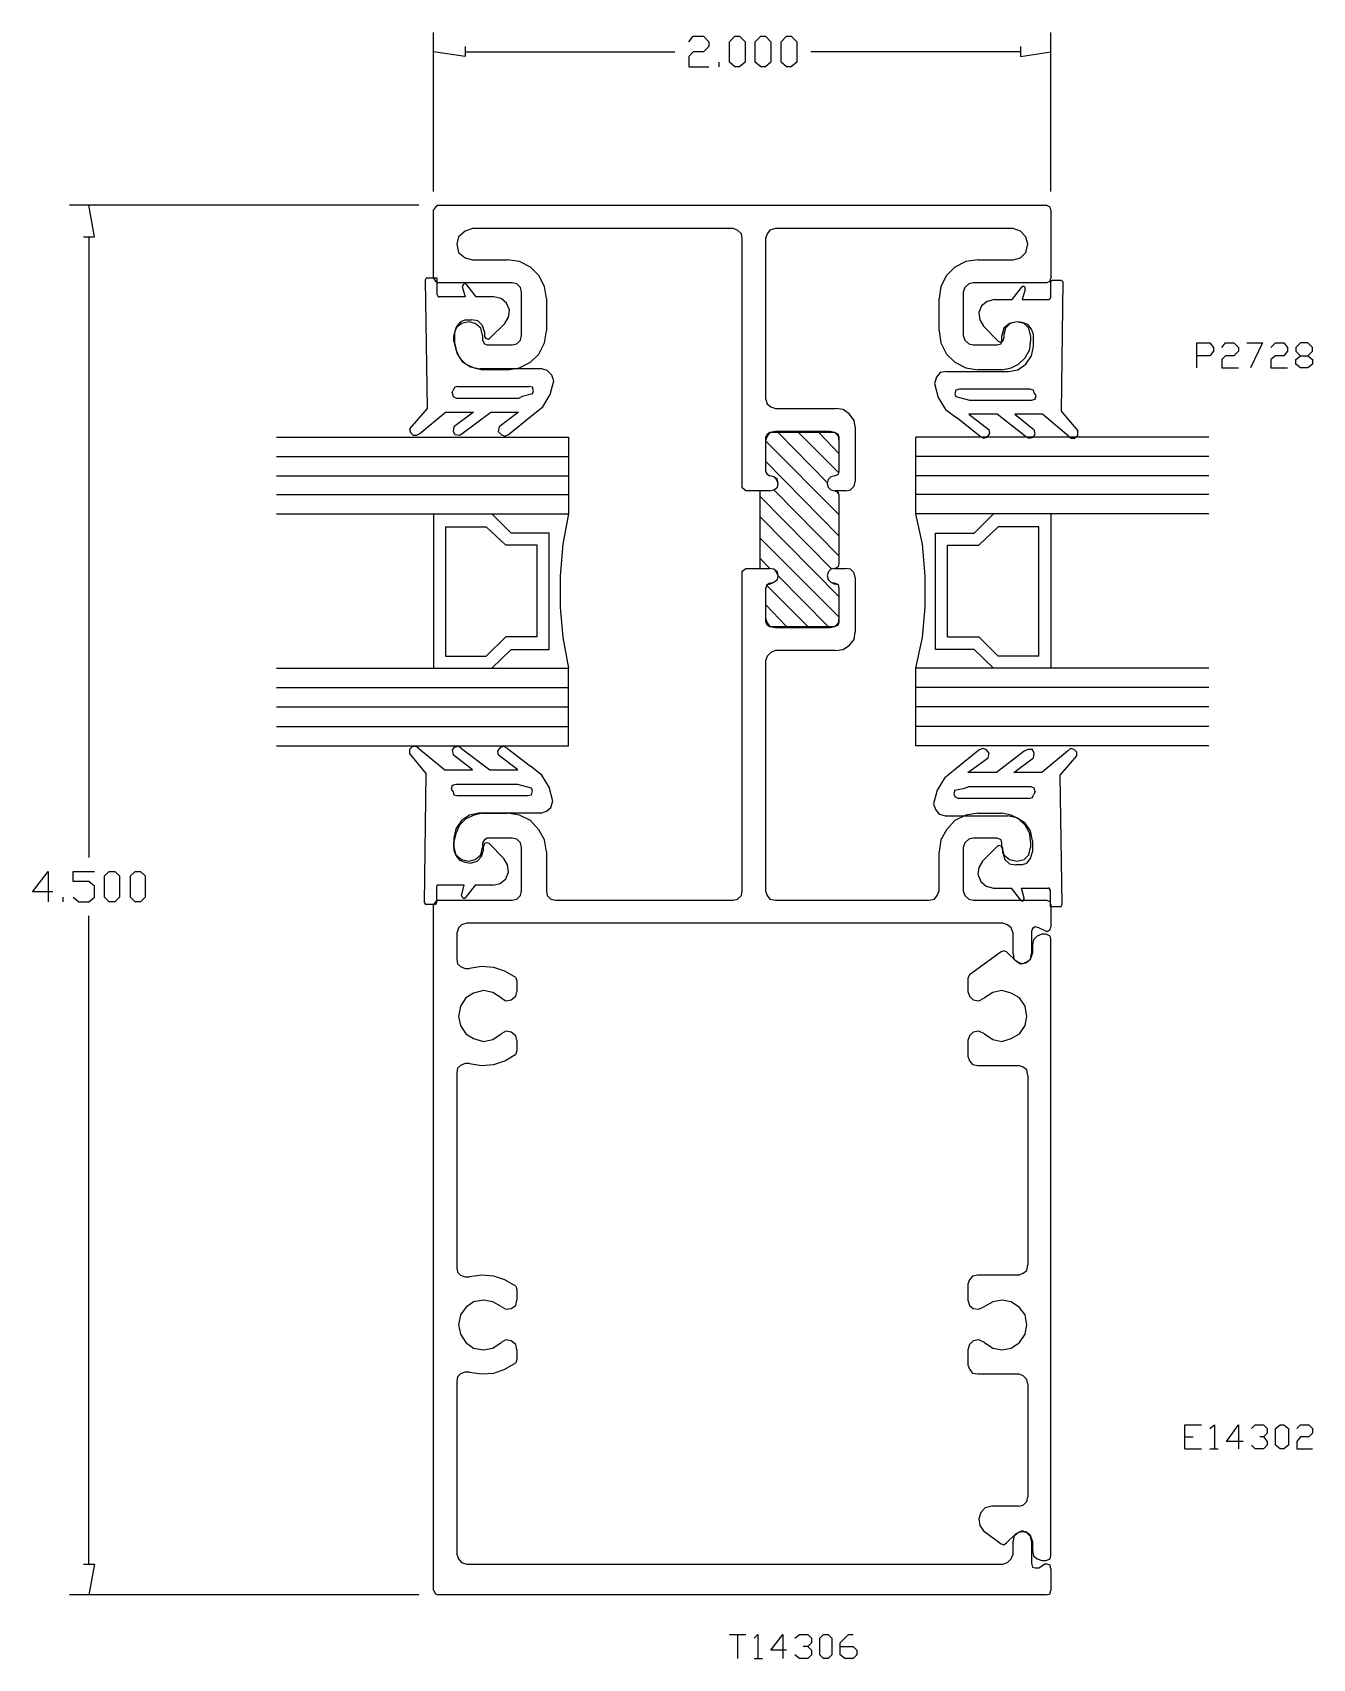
# Model space of a CAD drawing. Header units: inches. Extents: x 0 to 23, y 1.6 to 19.8.
# Drawn here: x 18.02 to 22.17, y 8.57 to 13.84 of the extents above; entities that cross this region are included whole.
import ezdxf

# ---------------------------------------------------------------- set-up
doc = ezdxf.new("R2010")
doc.units = ezdxf.units.IN
doc.layers.add('B6917_01-116-45-r0-T14000_I-O_InsideSet-InboardPlane-061512-NFRC_100-200', color=7, linetype='CONTINUOUS')

msp = doc.modelspace()

# ---------------------------------------------------------------- linework, layer by layer
at = {"layer": 'B6917_01-116-45-r0-T14000_I-O_InsideSet-InboardPlane-061512-NFRC_100-200', "color": 7}
for points in [[(19.3208, 13.3237), (19.3208, 13.8384)], [(20.1466, 13.8084), (20.1616, 13.8264), (20.1945, 13.8264), (20.2124, 13.8084), (20.2124, 13.7935), (20.1945, 13.7755), (20.1616, 13.7755), (20.1466, 13.7606), (20.1466, 13.7276), (20.2124, 13.7276)], [(20.2962, 13.7276), (20.2783, 13.7426), (20.2783, 13.8084), (20.2962, 13.8264), (20.3112, 13.8264), (20.3291, 13.8084), (20.3291, 13.7426), (20.3112, 13.7276), (20.2962, 13.7276), (20.2962, 13.7276)], [(20.38, 13.7276), (20.362, 13.7426), (20.362, 13.8084), (20.38, 13.8264), (20.3949, 13.8264), (20.4129, 13.8084), (20.4129, 13.7426), (20.3949, 13.7276), (20.38, 13.7276), (20.38, 13.7276)], [(20.4638, 13.7276), (20.4458, 13.7426), (20.4458, 13.8084), (20.4638, 13.8264), (20.4787, 13.8264), (20.4967, 13.8084), (20.4967, 13.7426), (20.4787, 13.7276), (20.4638, 13.7276), (20.4638, 13.7276)], [(21.3195, 13.3237), (21.3195, 13.8384)], [(19.4225, 13.7935), (19.4225, 13.7606), (19.3208, 13.7755)], [(19.4225, 13.7755), (20.1017, 13.7755)], [(21.2207, 13.7755), (20.5416, 13.7755)], [(21.2207, 13.7935), (21.2207, 13.7606), (21.3195, 13.7755)], [(20.2453, 13.7276), (20.2453, 13.7426)], [(19.2729, 13.2788), (18.142, 13.2788)], [(18.1868, 13.1771), (18.2227, 13.1771), (18.2048, 13.2788)], [(19.3358, 13.2788), (19.3268, 13.2729), (19.3208, 13.2639)], [(19.3358, 13.2788), (21.3045, 13.2788)], [(21.3195, 13.2639), (21.3165, 13.2729), (21.3045, 13.2788)], [(19.3208, 13.0425), (19.3208, 13.2639)], [(21.3195, 13.2639), (21.3195, 13.0425)], [(18.2048, 13.1771), (18.2048, 11.1665)], [(20.4099, 12.3543), (20.3321, 12.3543), (20.3201, 12.3633), (20.3201, 13.1711), (20.3172, 13.1861), (20.3052, 13.1981), (20.2902, 13.204), (19.4465, 13.204), (19.4225, 13.1951), (19.4016, 13.1771), (19.3956, 13.1532), (19.4016, 13.1262), (19.4225, 13.1083), (19.4465, 13.1023), (19.5602, 13.1023)], [(21.0831, 13.1023), (21.1968, 13.1023), (21.2207, 13.1083), (21.2387, 13.1262), (21.2447, 13.1532), (21.2387, 13.1771), (21.2207, 13.1951), (21.1968, 13.204), (20.4279, 13.204), (20.4099, 13.1981), (20.4009, 13.1861), (20.3949, 13.1711), (20.3949, 12.6535), (20.4009, 12.6356), (20.4129, 12.6266), (20.4279, 12.6206), (20.6223, 12.6206)], [(19.6858, 12.9766), (19.6799, 13.0155), (19.6619, 13.0514), (19.635, 13.0784), (19.5991, 13.0963), (19.5602, 13.1023)], [(21.0831, 13.1023), (21.0442, 13.0963), (21.0083, 13.0784), (20.9814, 13.0514), (20.9634, 13.0155), (20.9574, 12.9766)], [(19.3328, 12.9886), (19.3328, 13.0425), (19.2969, 13.0425), (19.2939, 13.0365), (19.2999, 12.6206), (19.243, 12.5548), (19.246, 12.5428), (19.255, 12.5338), (19.267, 12.5338), (19.2759, 12.5398), (19.3597, 12.6086), (19.4495, 12.6086), (19.3866, 12.5608), (19.3836, 12.5458), (19.3896, 12.5368), (19.4046, 12.5338), (19.4136, 12.5398), (19.5063, 12.6086), (19.5961, 12.6086), (19.5332, 12.5608), (19.5303, 12.5458), (19.5392, 12.5368), (19.5512, 12.5308), (19.5632, 12.5368), (19.638, 12.5967), (19.6739, 12.6266), (19.6978, 12.6655), (19.7098, 12.7104), (19.7038, 12.7283), (19.6888, 12.7433), (19.6709, 12.7493), (19.4704, 12.7493)], [(19.3208, 13.0425), (19.3268, 13.0335), (19.3358, 13.0275)], [(19.4794, 12.857), (19.4794, 12.842), (19.4854, 12.83), (19.4943, 12.827), (19.5751, 12.827), (19.5901, 12.83), (19.6021, 12.842), (19.6051, 12.857), (19.6051, 12.9976), (19.6021, 13.0126), (19.5901, 13.0245), (19.5751, 13.0275), (19.3358, 13.0275)], [(19.4854, 12.854), (19.4884, 12.848), (19.4973, 12.845), (19.5033, 12.848), (19.5512, 12.8959), (19.5632, 12.9168), (19.5662, 12.9407), (19.5572, 12.9617), (19.5392, 12.9766), (19.5153, 12.9826), (19.4584, 12.9826), (19.4285, 13.0215), (19.4255, 13.0245), (19.4195, 13.0245), (19.4166, 13.0215), (19.4136, 13.0155), (19.4225, 12.9826), (19.3388, 12.9826)], [(21.0681, 13.0275), (21.0532, 13.0245), (21.0412, 13.0126), (21.0352, 12.9976), (21.0352, 12.857), (21.0412, 12.842), (21.0532, 12.83), (21.0681, 12.827), (21.1459, 12.827), (21.1579, 12.83), (21.1609, 12.842), (21.1609, 12.857)], [(21.3045, 13.0275), (21.0681, 13.0275)], [(21.137, 12.9737), (21.1938, 12.9737), (21.2237, 13.0126)], [(21.2357, 13.0066), (21.2357, 13.0126), (21.2327, 13.0155), (21.2267, 13.0155), (21.2237, 13.0126)], [(21.2357, 13.0066), (21.2267, 12.9737), (21.3135, 12.9737), (21.3165, 12.9766), (21.3195, 12.9796), (21.3195, 13.0305)], [(21.3045, 13.0275), (21.3165, 13.0335), (21.3195, 13.0425)], [(21.3255, 13.0365), (21.3195, 13.0335), (21.3195, 13.0305)], [(21.3255, 13.0365), (21.3524, 13.0365)], [(21.3584, 13.0305), (21.3554, 13.0335), (21.3524, 13.0365)], [(21.3584, 13.0305), (21.3524, 12.6116), (21.4062, 12.5488)], [(19.3328, 12.9886), (19.3358, 12.9826), (19.3388, 12.9826)], [(19.6858, 12.9766), (19.6858, 12.8719)], [(20.9574, 12.8719), (20.9574, 12.9766)], [(21.137, 12.9737), (21.113, 12.9677), (21.0951, 12.9527), (21.0861, 12.9318), (21.0891, 12.9078), (21.1011, 12.8869)], [(19.4794, 12.857), (19.4734, 12.8809), (19.4554, 12.8959), (19.4345, 12.9018), (19.4106, 12.8959), (19.3926, 12.8809), (19.3866, 12.857)], [(19.4255, 12.9078), (19.4076, 12.9018), (19.3956, 12.8869), (19.3896, 12.8689)], [(19.4255, 12.9078), (19.4435, 12.9078)], [(19.4854, 12.8689), (19.4794, 12.8899), (19.4644, 12.9048), (19.4435, 12.9078)], [(20.9814, 12.7403), (21.1818, 12.7403), (21.2118, 12.7463), (21.2387, 12.7642), (21.2566, 12.7911), (21.2626, 12.8211), (21.2626, 12.86), (21.2566, 12.8779), (21.2447, 12.8929), (21.2267, 12.8989), (21.2088, 12.9018), (21.1878, 12.8959), (21.1729, 12.8809), (21.1669, 12.86), (21.1669, 12.848)], [(21.2537, 12.857), (21.2477, 12.8809), (21.2327, 12.8959), (21.2088, 12.9018), (21.1848, 12.8959), (21.1669, 12.8809), (21.1609, 12.857)], [(19.3866, 12.839), (19.3866, 12.857)], [(19.3896, 12.83), (19.3896, 12.8689)], [(19.4854, 12.8689), (19.4854, 12.854)], [(19.5602, 12.7463), (19.5991, 12.7522), (19.635, 12.7702), (19.6619, 12.7971), (19.6799, 12.833), (19.6858, 12.8719)], [(20.9574, 12.8719), (20.9634, 12.833), (20.9814, 12.7971), (21.0083, 12.7702), (21.0442, 12.7522), (21.0831, 12.7463)], [(21.1489, 12.839), (21.1011, 12.8869)], [(21.2537, 12.857), (21.2537, 12.839)], [(19.3866, 12.839), (19.3926, 12.8121), (19.4046, 12.7852), (19.4255, 12.7642), (19.4525, 12.7522), (19.4794, 12.7463)], [(19.3896, 12.83), (19.3956, 12.8001), (19.4136, 12.7732), (19.4405, 12.7552), (19.4704, 12.7493)], [(21.1489, 12.839), (21.1549, 12.836), (21.1639, 12.839), (21.1669, 12.848)], [(21.1609, 12.7463), (21.1908, 12.7522), (21.2148, 12.7642), (21.2357, 12.7852), (21.2507, 12.8121), (21.2537, 12.839)], [(21.7922, 12.7522), (21.7922, 12.833), (21.8341, 12.833), (21.8461, 12.8181), (21.8461, 12.8061), (21.8341, 12.7911), (21.7922, 12.7911)], [(21.873, 12.8181), (21.885, 12.833), (21.9119, 12.833), (21.9269, 12.8181), (21.9269, 12.8061), (21.9119, 12.7911), (21.885, 12.7911), (21.873, 12.7792), (21.873, 12.7522), (21.9269, 12.7522)], [(21.9538, 12.833), (22.0047, 12.833), (21.9658, 12.7522)], [(22.0316, 12.8181), (22.0465, 12.833), (22.0735, 12.833), (22.0854, 12.8181), (22.0854, 12.8061), (22.0735, 12.7911), (22.0465, 12.7911), (22.0316, 12.7792), (22.0316, 12.7522), (22.0854, 12.7522)], [(22.1273, 12.7522), (22.1124, 12.7642), (22.1124, 12.7792), (22.1273, 12.7911), (22.1513, 12.7911), (22.1662, 12.8061), (22.1662, 12.8181), (22.1513, 12.833), (22.1273, 12.833), (22.1124, 12.8181), (22.1124, 12.8061), (22.1273, 12.7911)], [(19.5602, 12.7463), (19.4794, 12.7463)], [(21.1609, 12.7463), (21.0831, 12.7463)], [(22.1513, 12.7911), (22.1662, 12.7792), (22.1662, 12.7642), (22.1513, 12.7522), (22.1273, 12.7522)], [(19.3986, 12.6924), (19.3896, 12.6894), (19.3836, 12.6804)], [(19.3986, 12.6924), (19.629, 12.6924)], [(19.641, 12.6685), (19.6439, 12.6774), (19.641, 12.6894), (19.629, 12.6924)], [(20.9814, 12.7403), (20.9604, 12.7373), (20.9485, 12.7223), (20.9425, 12.7014)], [(20.9425, 12.7014), (20.9545, 12.6565), (20.9784, 12.6176), (21.0143, 12.5907)], [(19.3806, 12.6715), (19.3836, 12.6804)], [(19.3806, 12.6715), (19.3836, 12.6595), (19.3956, 12.6535)], [(19.641, 12.6685), (19.608, 12.6595), (19.5961, 12.6535), (19.3956, 12.6535)], [(21.2507, 12.6834), (21.0233, 12.6834), (21.0113, 12.6804), (21.0083, 12.6685), (21.0113, 12.6595), (21.0442, 12.6505), (21.0562, 12.6475), (21.2566, 12.6475), (21.2686, 12.6505), (21.2716, 12.6625), (21.2656, 12.6715), (21.2626, 12.6804), (21.2507, 12.6834), (21.2507, 12.6834)], [(20.6852, 12.5608), (20.6822, 12.5817), (20.6672, 12.6026), (20.6463, 12.6176), (20.6223, 12.6206)], [(21.0891, 12.5308), (21.0143, 12.5907)], [(21.2357, 12.5308), (21.1459, 12.6026), (21.0532, 12.6026), (21.119, 12.5518)], [(21.3763, 12.5308), (21.2926, 12.6026), (21.2028, 12.6026), (21.2656, 12.5518)], [(20.6193, 12.4022), (20.6313, 12.4082), (20.6343, 12.4171), (20.6343, 12.5159), (20.6313, 12.5308), (20.6193, 12.5428), (20.6044, 12.5458), (20.4279, 12.5458), (20.4099, 12.5428), (20.4009, 12.5308), (20.3949, 12.5159), (20.3949, 12.4171), (20.4009, 12.4082), (20.4099, 12.4022)], [(20.6193, 12.4022), (20.6313, 12.4082), (20.6343, 12.4171), (20.6343, 12.5278), (20.6313, 12.5368), (20.6193, 12.5428), (20.4099, 12.5428), (20.4009, 12.5368), (20.3949, 12.5278), (20.3949, 12.4171), (20.4009, 12.4082), (20.4099, 12.4022)], [(20.5954, 12.3812), (20.4368, 12.5428)], [(20.6343, 12.4112), (20.5027, 12.5428)], [(20.6343, 12.474), (20.5685, 12.5428)], [(20.6852, 12.5608), (20.6852, 12.3842)], [(21.0891, 12.5308), (21.1011, 12.5249), (21.113, 12.5278), (21.122, 12.5398), (21.119, 12.5518)], [(21.2357, 12.5308), (21.2477, 12.5249), (21.2626, 12.5278), (21.2686, 12.5398), (21.2656, 12.5518)], [(21.3763, 12.5308), (21.3853, 12.5249), (21.3973, 12.5249), (21.4062, 12.5338), (21.4062, 12.5488)], [(18.8122, 12.5278), (19.7576, 12.5278)], [(19.7576, 12.5278), (19.7576, 12.2795)], [(20.6343, 12.2765), (20.3949, 12.5159)], [(21.8311, 12.5278), (20.8826, 12.5278)], [(20.8826, 11.7798), (20.9036, 11.8786), (20.9126, 11.9773), (20.9126, 12.079), (20.9036, 12.1808), (20.8826, 12.2795), (20.8826, 12.5278)], [(18.8122, 12.465), (19.7576, 12.465)], [(20.6343, 12.2077), (20.3949, 12.4501)], [(21.8311, 12.465), (20.8826, 12.465)], [(18.8122, 12.4022), (19.7576, 12.4022)], [(20.4368, 12.3782), (20.4338, 12.3902), (20.4219, 12.3992), (20.4099, 12.4022)], [(20.4368, 12.3782), (20.4308, 12.3902), (20.4219, 12.3992), (20.4099, 12.4022)], [(20.4099, 12.3543), (20.4219, 12.3573), (20.4338, 12.3663), (20.4368, 12.3782)], [(20.4099, 12.3543), (20.4219, 12.3573), (20.4338, 12.3663), (20.4368, 12.3782)], [(20.6193, 12.4022), (20.6074, 12.3992), (20.5984, 12.3902), (20.5954, 12.3782)], [(20.6193, 12.4022), (20.6074, 12.3992), (20.5984, 12.3902), (20.5954, 12.3782)], [(20.5954, 12.3782), (20.5984, 12.3663), (20.6074, 12.3573), (20.6193, 12.3543)], [(20.5954, 12.3782), (20.5984, 12.3663), (20.6074, 12.3573), (20.6193, 12.3543)], [(20.6553, 12.3543), (20.6702, 12.3573), (20.6822, 12.3693), (20.6852, 12.3842)], [(21.8311, 12.4022), (20.8826, 12.4022)], [(18.8122, 12.3423), (19.7576, 12.3423)], [(20.4099, 12.3543), (20.377, 12.3543), (20.377, 12.103), (20.4099, 12.103)], [(20.6104, 12.1), (20.377, 12.3364)], [(20.6343, 12.1419), (20.4219, 12.3573)], [(20.6553, 12.3543), (20.6193, 12.3543)], [(20.6193, 12.103), (20.6313, 12.109), (20.6343, 12.1179), (20.6343, 12.3393), (20.6313, 12.3483), (20.6193, 12.3543)], [(20.6343, 12.3423), (20.6253, 12.3543)], [(21.8311, 12.3423), (20.8826, 12.3423)], [(18.8122, 12.2795), (19.7576, 12.2795)], [(19.3208, 12.2795), (19.3208, 11.7798)], [(19.5721, 12.2167), (19.5093, 12.2795)], [(19.7576, 12.2795), (19.7397, 12.1808), (19.7307, 12.079), (19.7307, 11.9773), (19.7397, 11.8786), (19.7576, 11.7798)], [(20.6343, 12.0102), (20.377, 12.2705)], [(21.8311, 12.2795), (20.8826, 12.2795)], [(21.0711, 12.2167), (21.134, 12.2795)], [(21.3195, 12.2795), (21.3195, 11.7798)], [(19.3597, 12.2376), (19.3597, 11.8187)], [(19.3597, 12.2376), (19.4914, 12.2376), (19.5542, 12.1778)], [(21.2806, 11.8187), (21.2806, 12.2376), (21.1489, 12.2376), (21.0861, 12.1778)], [(19.6559, 12.1778), (19.5542, 12.1778)], [(19.6948, 12.2167), (19.5721, 12.2167)], [(19.6559, 11.8816), (19.6559, 12.1778)], [(19.6948, 11.8397), (19.6948, 12.2167)], [(20.6343, 11.9444), (20.377, 12.2017)], [(20.9455, 12.2167), (21.0711, 12.2167)], [(20.9455, 11.8397), (20.9455, 12.2167)], [(20.9844, 12.1778), (21.0861, 12.1778)], [(20.9844, 11.8816), (20.9844, 12.1778)], [(20.4099, 12.103), (20.377, 12.1359)], [(19.6858, 11.1844), (19.6858, 11.0588), (19.6888, 11.0438), (19.7008, 11.0318), (19.7158, 11.0288), (20.2902, 11.0288), (20.3052, 11.0318), (20.3172, 11.0438), (20.3201, 11.0588), (20.3201, 12.094), (20.3321, 12.103), (20.4099, 12.103)], [(20.4368, 12.079), (20.4338, 12.091), (20.4219, 12.1), (20.4099, 12.103)], [(20.4368, 12.079), (20.4308, 12.091), (20.4219, 12.1), (20.4099, 12.103)], [(20.4099, 12.0521), (20.4219, 12.0581), (20.4338, 12.0671), (20.4368, 12.079)], [(20.4099, 12.0551), (20.4219, 12.0581), (20.4338, 12.0671), (20.4368, 12.079)], [(20.5984, 11.9145), (20.4368, 12.079)], [(20.6193, 12.103), (20.6074, 12.1), (20.5984, 12.091), (20.5954, 12.079)], [(20.6193, 12.103), (20.6074, 12.1), (20.5984, 12.091), (20.5954, 12.079)], [(20.5954, 12.079), (20.5984, 12.0671), (20.6074, 12.0581), (20.6193, 12.0521)], [(20.5954, 12.079), (20.5984, 12.0671), (20.6074, 12.0581), (20.6193, 12.0551)], [(20.6193, 12.103), (20.6553, 12.103)], [(20.6852, 12.0731), (20.6822, 12.088), (20.6702, 12.1), (20.6553, 12.103)], [(20.6852, 12.0731), (20.6852, 11.8965)], [(20.4099, 12.0551), (20.4009, 12.0491), (20.3949, 12.0372), (20.3949, 11.9294), (20.4009, 11.9205), (20.4099, 11.9145), (20.6193, 11.9145), (20.6313, 11.9205), (20.6343, 11.9294), (20.6343, 12.0372), (20.6313, 12.0491), (20.6193, 12.0551)], [(20.4099, 12.0521), (20.4009, 12.0491), (20.3949, 12.0372), (20.3949, 11.9414), (20.4009, 11.9264), (20.4099, 11.9145), (20.4279, 11.9115), (20.6044, 11.9115), (20.6193, 11.9145), (20.6313, 11.9264), (20.6343, 11.9414), (20.6343, 12.0372), (20.6313, 12.0491), (20.6193, 12.0521)], [(20.5326, 11.9145), (20.3979, 12.0491)], [(20.4638, 11.9145), (20.3949, 11.9863)], [(19.3597, 11.8187), (19.4914, 11.8187), (19.5542, 11.8816)], [(19.6559, 11.8816), (19.5542, 11.8816)], [(20.6223, 11.8367), (20.6463, 11.8397), (20.6672, 11.8546), (20.6822, 11.8726), (20.6852, 11.8965)], [(20.9844, 11.8816), (21.0861, 11.8816)], [(21.2806, 11.8187), (21.1489, 11.8187), (21.0861, 11.8816)], [(19.5721, 11.8397), (19.5093, 11.7798)], [(19.5721, 11.8397), (19.6948, 11.8397)], [(20.6223, 11.8367), (20.4279, 11.8367), (20.4129, 11.8307), (20.4009, 11.8187), (20.3949, 11.8038), (20.3949, 11.0588), (20.4009, 11.0438), (20.4099, 11.0318), (20.4279, 11.0288), (20.9245, 11.0288), (20.9425, 11.0318), (20.9515, 11.0438), (20.9574, 11.0588), (20.9574, 11.1844)], [(21.0711, 11.8397), (20.9455, 11.8397)], [(21.0711, 11.8397), (21.134, 11.7798)], [(18.8122, 11.7798), (19.7576, 11.7798)], [(19.7576, 11.5285), (19.7576, 11.7798)], [(21.8311, 11.7798), (20.8826, 11.7798)], [(20.8826, 11.5285), (20.8826, 11.7798)], [(18.8122, 11.717), (19.7576, 11.717)], [(21.8311, 11.717), (20.8826, 11.717)], [(18.8122, 11.6542), (19.7576, 11.6542)], [(21.8311, 11.6542), (20.8826, 11.6542)], [(18.8122, 11.5913), (19.7576, 11.5913)], [(21.8311, 11.5913), (20.8826, 11.5913)], [(18.8122, 11.5285), (19.7576, 11.5285)], [(19.2729, 11.5195), (19.264, 11.5255), (19.252, 11.5255), (19.243, 11.5165), (19.243, 11.5046)], [(19.2909, 11.0199), (19.2969, 11.4387), (19.243, 11.5046)], [(19.2729, 11.5195), (19.3567, 11.4507), (19.4465, 11.4507), (19.3836, 11.4986)], [(19.4106, 11.5195), (19.4016, 11.5255), (19.3866, 11.5225), (19.3806, 11.5136), (19.3836, 11.4986)], [(19.4106, 11.5195), (19.5033, 11.4507), (19.5931, 11.4507), (19.5303, 11.4986)], [(19.5602, 11.5195), (19.5482, 11.5255), (19.5362, 11.5225), (19.5273, 11.5106), (19.5303, 11.4986)], [(19.5602, 11.5195), (19.635, 11.4627)], [(21.8311, 11.5285), (20.8826, 11.5285)], [(21.3165, 11.0618), (21.3165, 11.0079), (21.3524, 11.0079), (21.3554, 11.0139), (21.3494, 11.4328), (21.4033, 11.4956), (21.4033, 11.5076), (21.3943, 11.5165), (21.3823, 11.5195), (21.3733, 11.5106), (21.2896, 11.4417), (21.1998, 11.4417), (21.2626, 11.4896), (21.2656, 11.5046), (21.2596, 11.5165), (21.2447, 11.5165), (21.2327, 11.5106), (21.1429, 11.4417), (21.0502, 11.4417), (21.116, 11.4896), (21.119, 11.5046), (21.11, 11.5165), (21.0981, 11.5195), (21.0861, 11.5136), (21.0113, 11.4537), (20.9754, 11.4238), (20.9515, 11.3849), (20.9395, 11.34), (20.9455, 11.3221), (20.9574, 11.3071), (20.9784, 11.3011), (21.1789, 11.3011)], [(19.7068, 11.349), (19.6948, 11.3939), (19.6709, 11.4328), (19.635, 11.4627)], [(19.3956, 11.3669), (19.626, 11.3669), (19.638, 11.3699), (19.641, 11.3819), (19.638, 11.3909), (19.6051, 11.3999), (19.5931, 11.4028), (19.3926, 11.4028), (19.3806, 11.3999), (19.3777, 11.3879), (19.3836, 11.3789), (19.3866, 11.3699), (19.3956, 11.3669), (19.3956, 11.3669)], [(21.0083, 11.3849), (21.0053, 11.3729), (21.0083, 11.3639), (21.0203, 11.358)], [(21.0083, 11.3849), (21.0412, 11.3909), (21.0532, 11.3969), (21.2537, 11.3969)], [(21.2686, 11.3789), (21.2656, 11.3909), (21.2537, 11.3969)], [(21.2686, 11.3789), (21.2626, 11.3699)], [(19.6679, 11.3101), (19.6858, 11.3161), (19.7008, 11.328), (19.7068, 11.349)], [(21.2477, 11.358), (21.0203, 11.358)], [(21.2477, 11.358), (21.2596, 11.361), (21.2626, 11.3699)], [(19.4794, 11.3101), (19.4525, 11.3041), (19.4255, 11.2921), (19.4046, 11.2712), (19.3926, 11.2443), (19.3866, 11.2173)], [(19.6679, 11.3101), (19.4674, 11.3101), (19.4375, 11.3041), (19.4106, 11.2862), (19.3926, 11.2592), (19.3866, 11.2293), (19.3866, 11.1904), (19.3926, 11.1725), (19.4046, 11.1575), (19.4225, 11.1515), (19.4405, 11.1485), (19.4614, 11.1545), (19.4764, 11.1695), (19.4824, 11.1904), (19.4824, 11.2024)], [(19.4794, 11.3101), (19.5602, 11.3101)], [(19.6858, 11.1844), (19.6799, 11.2233), (19.6619, 11.2562), (19.635, 11.2862), (19.5991, 11.3041), (19.5602, 11.3101)], [(21.0831, 11.3101), (21.0442, 11.3041), (21.0083, 11.2862), (20.9814, 11.2562), (20.9634, 11.2233), (20.9574, 11.1844)], [(21.0831, 11.3101), (21.1609, 11.3101)], [(21.2537, 11.2173), (21.2507, 11.2443), (21.2357, 11.2712), (21.2148, 11.2921), (21.1908, 11.3041), (21.1609, 11.3101)], [(21.2596, 11.2203), (21.2537, 11.2532), (21.2357, 11.2772), (21.2088, 11.2951), (21.1789, 11.3011)], [(19.3358, 11.0288), (19.5751, 11.0288), (19.5901, 11.0318), (19.6021, 11.0438), (19.6051, 11.0588), (19.6051, 11.1994), (19.6021, 11.2143), (19.5901, 11.2263), (19.5751, 11.2293), (19.4943, 11.2293), (19.4854, 11.2233), (19.4794, 11.2143), (19.4794, 11.1994)], [(19.3866, 11.1994), (19.3866, 11.2173)], [(21.1609, 11.1994), (21.1609, 11.2143), (21.1579, 11.2233), (21.1459, 11.2293), (21.0681, 11.2293), (21.0532, 11.2263), (21.0412, 11.2143), (21.0352, 11.1994), (21.0352, 11.0588), (21.0412, 11.0438), (21.0532, 11.0318), (21.0681, 11.0288), (21.3045, 11.0288)], [(21.2537, 11.2173), (21.2537, 11.1994)], [(21.2596, 11.2203), (21.2596, 11.1844)], [(19.3866, 11.1994), (19.3926, 11.1755), (19.4106, 11.1605), (19.4345, 11.1545), (19.4554, 11.1605), (19.4734, 11.1755), (19.4794, 11.1994)], [(19.5003, 11.2114), (19.4943, 11.2143), (19.4854, 11.2114), (19.4824, 11.2024)], [(19.5003, 11.2114), (19.5482, 11.1635)], [(21.1639, 11.1964), (21.1609, 11.2024), (21.1519, 11.2054), (21.1459, 11.2024), (21.0981, 11.1545), (21.0861, 11.1336), (21.0831, 11.1126), (21.0921, 11.0887), (21.11, 11.0737), (21.134, 11.0677), (21.1908, 11.0677), (21.2207, 11.0288), (21.2237, 11.0259), (21.2297, 11.0259), (21.2327, 11.0318), (21.2327, 11.0348), (21.2237, 11.0677), (21.3105, 11.0677)], [(21.1609, 11.1994), (21.1669, 11.1755), (21.1848, 11.1605), (21.2088, 11.1545), (21.2327, 11.1605), (21.2477, 11.1755), (21.2537, 11.1994)], [(21.1639, 11.1814), (21.1639, 11.1964)], [(21.1639, 11.1814), (21.1699, 11.1605), (21.1848, 11.1455), (21.2058, 11.1425)], [(21.2237, 11.1425), (21.2417, 11.1485), (21.2537, 11.1635), (21.2596, 11.1844)], [(18.0881, 11.0558), (18.0223, 11.0558), (18.0731, 11.1216), (18.0731, 11.0229)], [(18.1539, 11.0378), (18.1719, 11.0229), (18.2048, 11.0229), (18.2227, 11.0378), (18.2227, 11.0737), (18.2048, 11.0887), (18.1539, 11.0887), (18.1539, 11.1216), (18.2227, 11.1216)], [(18.2706, 11.0229), (18.2556, 11.0378), (18.2556, 11.1066), (18.2706, 11.1216), (18.2886, 11.1216), (18.3035, 11.1066), (18.3035, 11.0378), (18.2886, 11.0229), (18.2706, 11.0229), (18.2706, 11.0229)], [(18.3544, 11.0229), (18.3394, 11.0378), (18.3394, 11.1066), (18.3544, 11.1216), (18.3723, 11.1216), (18.3873, 11.1066), (18.3873, 11.0378), (18.3723, 11.0229), (18.3544, 11.0229), (18.3544, 11.0229)], [(19.5123, 11.0767), (19.5362, 11.0827), (19.5542, 11.0977), (19.5632, 11.1186), (19.5602, 11.1425), (19.5482, 11.1635)], [(21.2237, 11.1425), (21.2058, 11.1425)], [(19.4106, 11.0438), (19.4195, 11.0767), (19.3328, 11.0767), (19.3298, 11.0707), (19.3298, 11.0199)], [(19.5123, 11.0767), (19.4554, 11.0767), (19.4255, 11.0378)], [(21.3165, 11.0618), (21.3135, 11.0677), (21.3105, 11.0677)], [(18.121, 11.0229), (18.121, 11.0378)], [(19.2909, 11.0199), (19.2939, 11.0169), (19.2969, 11.0139)], [(19.3238, 11.0139), (19.2969, 11.0139)], [(19.3358, 11.0288), (19.3268, 11.0229), (19.3208, 11.0139)], [(19.3208, 8.7938), (19.3208, 11.0139)], [(19.3208, 8.7938), (19.3208, 11.0139)], [(19.3238, 11.0139), (19.3298, 11.0169), (19.3298, 11.0199)], [(19.4106, 11.0438), (19.4136, 11.0378), (19.4166, 11.0348), (19.4225, 11.0348), (19.4255, 11.0378)], [(21.3195, 11.0139), (21.3165, 11.0229), (21.3045, 11.0288)], [(21.3195, 11.0139), (21.3195, 10.9421)], [(18.2048, 8.8776), (18.2048, 10.978)], [(21.1639, 10.954), (19.4285, 10.954), (19.4106, 10.9481), (19.4016, 10.9391), (19.3956, 10.9211), (19.3956, 10.8374), (19.3986, 10.8224), (19.4076, 10.8134), (19.4225, 10.8074), (19.4375, 10.8074)], [(21.1968, 10.8553), (21.1968, 10.9211), (21.1908, 10.9391), (21.1789, 10.9481), (21.1639, 10.954)], [(21.2985, 10.9301), (21.2806, 10.9391), (21.2686, 10.9421), (21.2596, 10.9361), (21.2566, 10.9271), (21.2566, 10.8553)], [(21.2596, 8.9524), (21.2596, 8.9225), (21.2626, 8.9045), (21.2746, 8.8955), (21.2896, 8.8895), (21.3045, 8.8895), (21.3165, 8.8955), (21.3195, 8.9045), (21.3195, 10.9032), (21.3165, 10.9122), (21.3045, 10.9181), (21.2896, 10.9181), (21.2746, 10.9122), (21.2626, 10.9002), (21.2596, 10.8852), (21.2596, 10.8553)], [(21.2985, 10.9301), (21.3075, 10.9271), (21.3165, 10.9331), (21.3195, 10.9421)], [(21.2058, 10.8314), (21.1759, 10.8613), (21.1669, 10.8643), (21.1579, 10.8613), (21.0562, 10.7865), (21.0502, 10.7745), (21.0502, 10.7326), (21.0562, 10.7177), (21.0681, 10.7057), (21.0861, 10.7027), (21.1041, 10.7117)], [(21.1968, 10.8553), (21.1998, 10.8374), (21.2118, 10.8284), (21.2267, 10.8224), (21.2417, 10.8284), (21.2537, 10.8374), (21.2566, 10.8553)], [(21.2058, 10.8314), (21.2207, 10.8224), (21.2387, 10.8254), (21.2537, 10.8374), (21.2596, 10.8553)], [(19.5871, 10.7775), (19.5512, 10.7985), (19.5153, 10.8104), (19.4764, 10.8134), (19.4375, 10.8074)], [(19.5871, 10.7775), (19.5901, 10.7655), (19.5901, 10.7326)], [(19.5392, 10.7117), (19.5123, 10.7296), (19.4824, 10.7356), (19.4495, 10.7266), (19.4255, 10.7117), (19.4076, 10.6848), (19.4016, 10.6518), (19.4076, 10.6219), (19.4255, 10.595), (19.4495, 10.58), (19.4824, 10.5711), (19.5123, 10.577), (19.5392, 10.595)], [(19.5392, 10.7117), (19.5542, 10.7027), (19.5721, 10.7057), (19.5871, 10.7177), (19.5901, 10.7326)], [(21.1041, 10.595), (21.131, 10.577), (21.1609, 10.5711), (21.1908, 10.58), (21.2178, 10.595), (21.2357, 10.6219), (21.2417, 10.6518), (21.2357, 10.6848), (21.2178, 10.7117), (21.1908, 10.7266), (21.1609, 10.7356), (21.131, 10.7296), (21.1041, 10.7117)], [(19.5901, 10.5741), (19.5871, 10.589), (19.5721, 10.601), (19.5542, 10.604), (19.5392, 10.595)], [(21.1041, 10.595), (21.0861, 10.604), (21.0681, 10.601), (21.0562, 10.589), (21.0502, 10.5741)], [(19.5901, 10.5741), (19.5901, 10.5411), (19.5871, 10.5292)], [(21.0502, 10.5741), (21.0502, 10.5232), (21.0562, 10.5082), (21.0652, 10.4963), (21.0831, 10.4933), (21.2148, 10.4933)], [(19.4375, 10.4993), (19.4225, 10.4993), (19.4076, 10.4933), (19.3986, 10.4843), (19.3956, 10.4693), (19.3956, 9.838), (19.3986, 9.8231), (19.4076, 9.8141), (19.4225, 9.8081), (19.4375, 9.8081)], [(19.4375, 10.4993), (19.4764, 10.4933), (19.5153, 10.4963), (19.5512, 10.5082), (19.5871, 10.5292)], [(21.2447, 10.4604), (21.2417, 10.4783), (21.2297, 10.4873), (21.2148, 10.4933)], [(21.2447, 10.4604), (21.2447, 9.847)], [(19.5871, 9.7782), (19.5512, 9.7991), (19.5153, 9.8111), (19.4764, 9.8141), (19.4375, 9.8081)], [(21.2148, 9.8141), (21.0831, 9.8141), (21.0652, 9.8111), (21.0562, 9.7991), (21.0502, 9.7842), (21.0502, 9.7333), (21.0562, 9.7153), (21.0681, 9.7064), (21.0861, 9.7034), (21.1041, 9.7124)], [(21.2148, 9.8141), (21.2297, 9.8201), (21.2417, 9.829), (21.2447, 9.847)], [(19.5871, 9.7782), (19.5901, 9.7662), (19.5901, 9.7333)], [(19.5392, 9.7124), (19.5123, 9.7273), (19.4824, 9.7333), (19.4495, 9.7273), (19.4255, 9.7094), (19.4076, 9.6854), (19.4016, 9.6525), (19.4076, 9.6226), (19.4255, 9.5957), (19.4495, 9.5777), (19.4824, 9.5717), (19.5123, 9.5777), (19.5392, 9.5957)], [(19.5392, 9.7124), (19.5542, 9.7034), (19.5721, 9.7064), (19.5871, 9.7153), (19.5901, 9.7333)], [(21.1041, 9.5957), (21.131, 9.5777), (21.1609, 9.5717), (21.1908, 9.5777), (21.2178, 9.5957), (21.2357, 9.6226), (21.2417, 9.6525), (21.2357, 9.6854), (21.2178, 9.7094), (21.1908, 9.7273), (21.1609, 9.7333), (21.131, 9.7273), (21.1041, 9.7124)], [(19.5901, 9.5717), (19.5871, 9.5897), (19.5721, 9.6016), (19.5542, 9.6046), (19.5392, 9.5957)], [(21.1041, 9.5957), (21.0861, 9.6046), (21.0681, 9.6016), (21.0562, 9.5897), (21.0502, 9.5717), (21.0502, 9.5239), (21.0562, 9.5089), (21.0652, 9.4969), (21.0831, 9.4939), (21.2148, 9.4939)], [(19.5901, 9.5717), (19.5901, 9.5418), (19.5871, 9.5298)], [(19.4375, 9.4999), (19.4225, 9.4999), (19.4076, 9.4939), (19.3986, 9.485), (19.3956, 9.47), (19.3956, 8.9105), (19.4016, 8.8955), (19.4106, 8.8836), (19.4285, 8.8776), (21.1639, 8.8776), (21.1789, 8.8836), (21.1908, 8.8955), (21.1968, 8.9105), (21.1968, 8.9524)], [(19.4375, 9.4999), (19.4764, 9.4939), (19.5153, 9.4969), (19.5512, 9.5089), (19.5871, 9.5298)], [(21.2447, 9.461), (21.2417, 9.476), (21.2297, 9.488), (21.2148, 9.4939)], [(21.2447, 9.461), (21.2447, 9.096)], [(21.7533, 9.2516), (21.7533, 9.3294), (21.8072, 9.3294)], [(21.8341, 9.3174), (21.8491, 9.3294), (21.8491, 9.2516)], [(21.9418, 9.2755), (21.888, 9.2755), (21.9269, 9.3294), (21.9269, 9.2516)], [(21.9687, 9.3174), (21.9807, 9.3294), (22.0076, 9.3294), (22.0196, 9.3174), (22.0196, 9.3024), (22.0076, 9.2905), (21.9957, 9.2905)], [(22.0615, 9.2516), (22.0465, 9.2636), (22.0465, 9.3174), (22.0615, 9.3294), (22.0735, 9.3294), (22.0884, 9.3174), (22.0884, 9.2636), (22.0735, 9.2516), (22.0615, 9.2516), (22.0615, 9.2516)], [(22.1154, 9.3174), (22.1273, 9.3294), (22.1543, 9.3294), (22.1662, 9.3174), (22.1662, 9.3024), (22.1543, 9.2905), (22.1273, 9.2905), (22.1154, 9.2755), (22.1154, 9.2516), (22.1662, 9.2516)], [(21.7533, 9.2905), (21.7803, 9.2905)], [(22.0076, 9.2905), (22.0196, 9.2755), (22.0196, 9.2636), (22.0076, 9.2516), (21.9807, 9.2516), (21.9687, 9.2636)], [(21.7533, 9.2516), (21.8072, 9.2516)], [(21.8341, 9.2516), (21.861, 9.2516)], [(21.2148, 9.0661), (21.128, 9.0661), (21.107, 9.0601), (21.0921, 9.0451), (21.0861, 9.0242), (21.0891, 9.0032), (21.1011, 8.9853), (21.1579, 8.9434), (21.1669, 8.9404), (21.1759, 8.9464), (21.2058, 8.9763)], [(21.2148, 9.0661), (21.2297, 9.0691), (21.2417, 9.081), (21.2447, 9.096)], [(21.2566, 8.9524), (21.2537, 8.9673), (21.2417, 8.9793), (21.2267, 8.9853), (21.2118, 8.9793), (21.1998, 8.9673), (21.1968, 8.9524)], [(21.2596, 8.9524), (21.2537, 8.9703), (21.2387, 8.9823), (21.2207, 8.9823), (21.2058, 8.9763)], [(21.2566, 8.9524), (21.2566, 8.8806), (21.2596, 8.8686), (21.2686, 8.8656), (21.2806, 8.8656), (21.2985, 8.8776)], [(18.1868, 8.8776), (18.2227, 8.8776), (18.2048, 8.7788)], [(21.3195, 8.8626), (21.3165, 8.8746), (21.3075, 8.8776), (21.2985, 8.8776)], [(21.3195, 8.8626), (21.3195, 8.7938)], [(19.2729, 8.7788), (18.142, 8.7788)], [(19.3208, 8.7938), (19.3268, 8.7818), (19.3358, 8.7788)], [(21.3045, 8.7788), (19.3358, 8.7788)], [(21.3045, 8.7788), (21.3165, 8.7818), (21.3195, 8.7938)], [(20.2783, 8.6502), (20.3321, 8.6502)], [(20.3052, 8.6502), (20.3052, 8.5724)], [(20.359, 8.6382), (20.371, 8.6502), (20.371, 8.5724)], [(20.4638, 8.5993), (20.4129, 8.5993), (20.4518, 8.6502), (20.4518, 8.5724)], [(20.4907, 8.6382), (20.5056, 8.6502), (20.5326, 8.6502), (20.5445, 8.6382), (20.5445, 8.6233), (20.5326, 8.6113), (20.5176, 8.6113)], [(20.5834, 8.5724), (20.5715, 8.5844), (20.5715, 8.6382), (20.5834, 8.6502), (20.5984, 8.6502), (20.6104, 8.6382), (20.6104, 8.5844), (20.5984, 8.5724), (20.5834, 8.5724), (20.5834, 8.5724)], [(20.6373, 8.6113), (20.6792, 8.6113), (20.6912, 8.5993), (20.6912, 8.5844), (20.6792, 8.5724), (20.6523, 8.5724), (20.6373, 8.5844), (20.6373, 8.6233), (20.6642, 8.6502), (20.6792, 8.6502)], [(20.5326, 8.6113), (20.5445, 8.5993), (20.5445, 8.5844), (20.5326, 8.5724), (20.5056, 8.5724), (20.4907, 8.5844)], [(20.359, 8.5724), (20.386, 8.5724)]]:
    msp.add_lwpolyline(points, dxfattribs=at)

doc.saveas('drawing.dxf')
